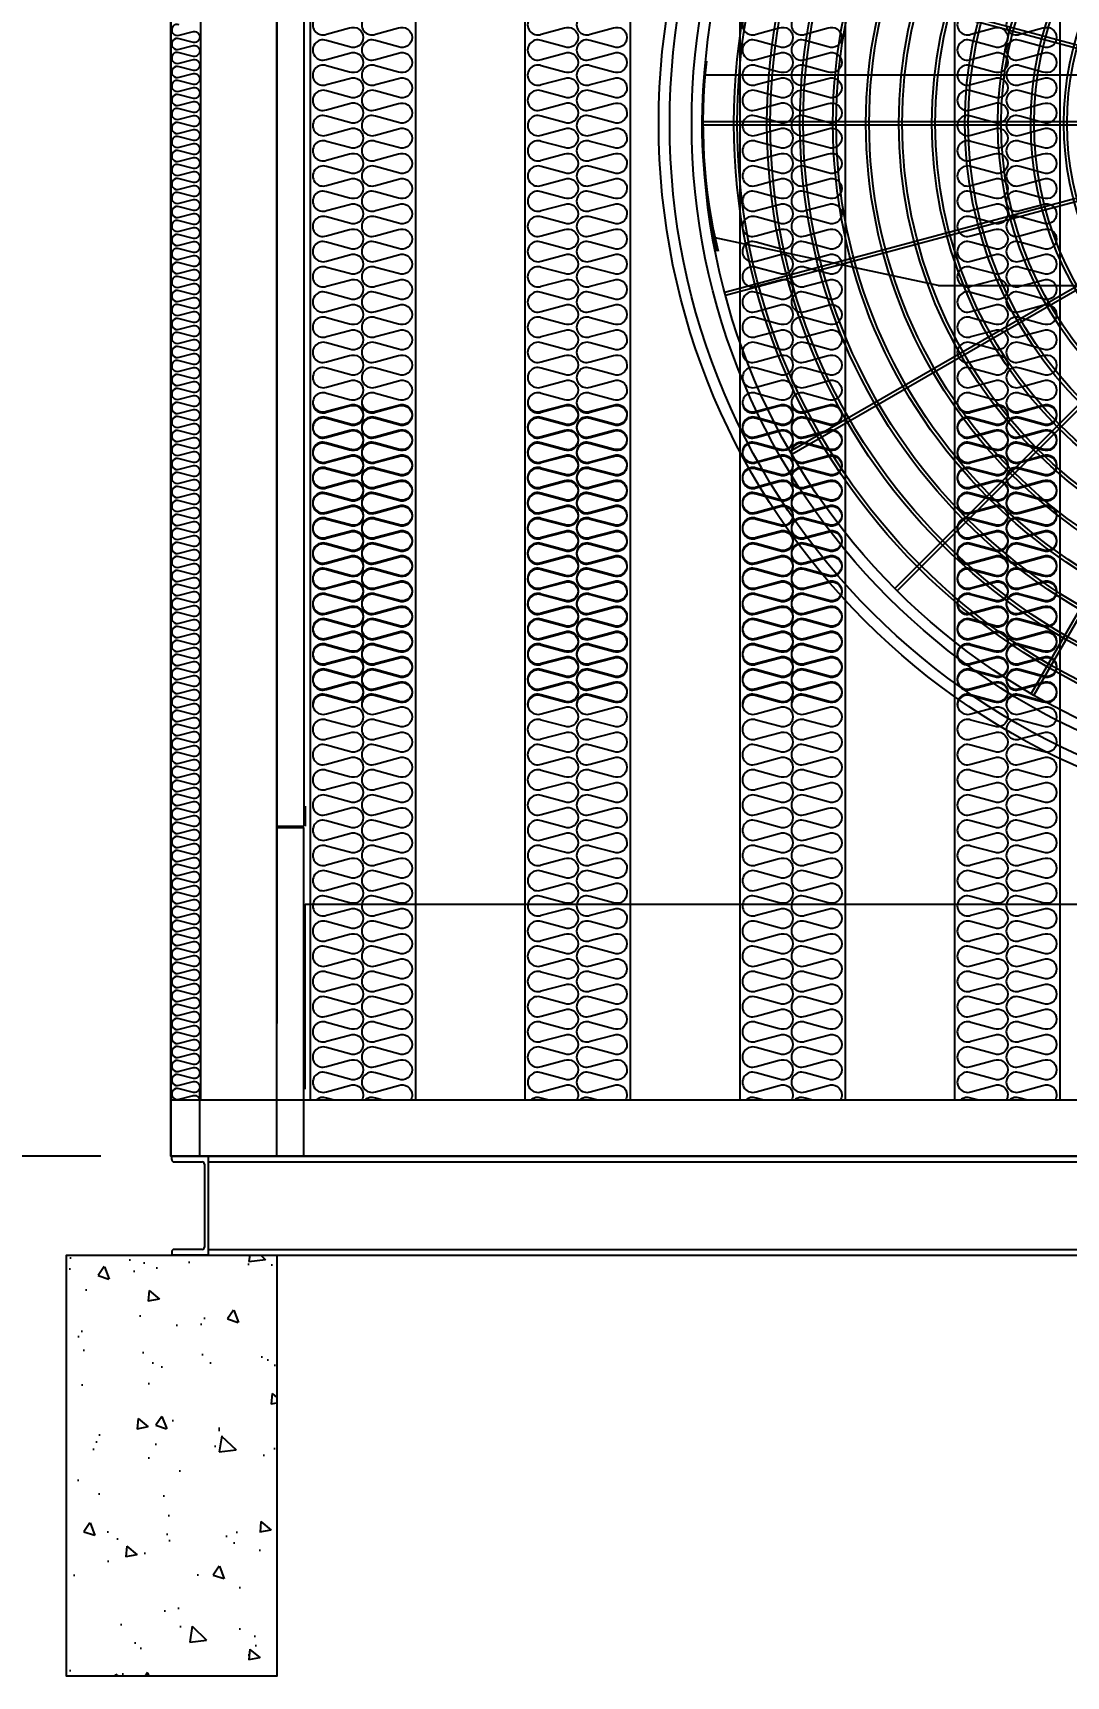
# Model space of a CAD drawing. Header units: millimetres. Extents: x 2458 to 31865, y 2044 to 22839.
# Drawn here: x 5645 to 7116, y 8037 to 10378 of the extents above; entities that cross this region are included whole.
import ezdxf

# ---------------------------------------------------------------- set-up
doc = ezdxf.new("R2010")
doc.units = ezdxf.units.MM
doc.linetypes.add('HIDDEN', pattern=[0.375, 0.25, -0.125])
for name, color, linetype in [('LINE', 7, 'Continuous'), ('SMS', 220, 'Continuous'), ('냉각탑', 4, 'Continuous'), ('냉각탑_dim', 1, 'Continuous'), ('냉각탑_찬넬방진', 1, 'Continuous')]:
    doc.layers.add(name, color=color, linetype=linetype)
doc.styles.add('HY울릉도L', font='')
doc.styles.get('HY울릉도L').set_extended_font_data('HY울릉도L')
doc.dimstyles.new('성지DIM', dxfattribs={"dimtxt": 3.5, "dimasz": 3, "dimexe": 1, "dimexo": 2.5, "dimgap": 2, "dimtad": 1, "dimdec": 0, "dimzin": 3, "dimdsep": 46, "dimtxsty": 'HY울릉도L', "dimblk": 'ARCHTICK', "dimcen": -2, "dimclrd": 256, "dimclre": 256, "dimclrt": 7, "dimadec": 0, "dimazin": 0, "dimtfac": 1, "dimtdec": 0, "dimtofl": 0, "dimtmove": 0, "dimatfit": 3, "dimfxl": 1, "dimtolj": 1, "dimtzin": 0, "dimlwe": -1, "dimarcsym": 0})

# ---------------------------------------------------------------- blocks, each defined once
blk = doc.blocks.new('_ArchTick')
at = {"color": 0, "linetype": 'ByBlock', "const_width": 0.15}
blk.add_lwpolyline([(-0.5, -0.5), (0.5, 0.5)], dxfattribs=at)
blk = doc.blocks.new('*D405')
at = {"layer": 'Defpoints', "color": 0, "transparency": 16777216}
for p in [(5184.2, 11977.3), (5841.3, 11977.3), (5841.3, 8777.3)]:
    blk.add_point(p, dxfattribs=at)
at = {"layer": '냉각탑_dim', "transparency": 16777216}
for p, q in [((5741.3, 11977.3), (5144.2, 11977.3)), ((5741.3, 8777.3), (5144.2, 8777.3))]:
    blk.add_line(p, q, dxfattribs=at)
at = {"layer": '냉각탑_dim', "lineweight": -2, "transparency": 16777216}
blk.add_line((5184.2, 8777.3), (5184.2, 11977.3), dxfattribs=at)
at = {"layer": '냉각탑_dim', "lineweight": -2, "transparency": 16777216, "xscale": 120, "yscale": 120, "zscale": 120}
for p, rotation in [((5184.2, 11977.3), 90), ((5184.2, 8777.3), 270)]:
    blk.add_blockref('_ArchTick', p, dxfattribs=dict(at, rotation=rotation))
at = {"layer": '냉각탑_dim', "color": 7, "transparency": 16777216, "insert": (5034.2, 10377.3), "char_height": 140, "attachment_point": 5, "rotation": 90, "style": 'HY울릉도L'}
blk.add_mtext('\\A1;3200', dxfattribs=at)
blk = doc.blocks.new('A$C1FB73ED1')
for p, q in [((1277, 1342.9), (1277, 2480)), ((1283, 1342.9), (1283, 2480)), ((1260.8, 1340), (966.5, 2438.3)), ((1266.6, 1341.6), (972.3, 2439.9)), ((1293.4, 1341.6), (1587.7, 2439.9)), ((1299.2, 1340), (1593.5, 2438.3)), ((1245.9, 1333), (677.4, 2317.7)), ((1251.1, 1336), (682.6, 2320.7)), ((1308.9, 1336), (1877.4, 2320.7)), ((1314.1, 1333), (1882.6, 2317.7)), ((1233.4, 1322.4), (429.4, 2126.4)), ((1237.6, 1326.6), (433.6, 2130.6)), ((1322.4, 1326.6), (2126.4, 2130.6)), ((1326.6, 1322.4), (2130.6, 2126.4)), ((1224, 1308.9), (239.3, 1877.4)), ((1227, 1314.1), (242.3, 1882.6)), ((1333, 1314.1), (2317.7, 1882.6)), ((1336, 1308.9), (2320.7, 1877.4)), ((1218.4, 1293.4), (120.1, 1587.7)), ((1220, 1299.2), (121.7, 1593.5)), ((1340, 1299.2), (2438.3, 1593.5)), ((1341.6, 1293.4), (2439.9, 1587.7)), ((1217.1, 1283), (80, 1283)), ((1217.1, 1277), (80, 1277)), ((1218.4, 1266.6), (120.1, 972.3)), ((1220, 1260.8), (121.7, 966.5)), ((1340, 1260.8), (2438.3, 966.5)), ((1341.6, 1266.6), (2439.9, 972.3)), ((1342.9, 1283), (2480, 1283)), ((1342.9, 1277), (2480, 1277)), ((1224, 1251.1), (239.3, 682.6)), ((1227, 1245.9), (242.3, 677.4)), ((1233.4, 1237.6), (429.4, 433.6)), ((1237.6, 1233.4), (433.6, 429.4)), ((1245.9, 1227), (677.4, 242.3)), ((1314.1, 1227), (1882.6, 242.3)), ((1322.4, 1233.4), (2126.4, 429.4)), ((1326.6, 1237.6), (2130.6, 433.6)), ((1333, 1245.9), (2317.7, 677.4)), ((1336, 1251.1), (2320.7, 682.6)), ((1251.1, 1224), (682.6, 239.3)), ((1260.8, 1220), (966.5, 121.7)), ((1266.6, 1218.4), (972.3, 120.1)), ((1277, 1217.1), (1277, 80)), ((1283, 1217.1), (1283, 80)), ((1293.4, 1218.4), (1587.7, 120.1)), ((1299.2, 1220), (1593.5, 121.7)), ((1308.9, 1224), (1877.4, 239.3))]:
    blk.add_line(p, q)
for radius in [1280, 1260, 1220, 1200]:
    blk.add_circle((1280, 1280), radius)
at = {"ltscale": 5}
for radius in [1143, 1137, 1083, 1077, 1023, 1017, 963, 957, 903, 897, 843, 837, 783, 777, 723, 717, 663, 657, 603, 597, 543, 537, 483, 477, 423, 417, 363, 357, 303, 297, 243, 237, 183, 177, 123, 117, 63, 57, 40, 21]:
    blk.add_circle((1280, 1280), radius, dxfattribs=at)
at = {"color": 7}
blk.add_circle((1280, 1280), 273.5, dxfattribs=at)
at = {"layer": 'LINE', "color": 7}
for p, q in [((985.2, 2053.4), (1071.5, 2459.4)), ((1368.2, 2477.5), (1368.2, 1567)), ((985.2, 2053.4), (985.2, 1550)), ((1130.8, 1567), (1369.4, 1567)), ((1130.8, 1567), (1369.4, 1567)), ((1130.8, 1567), (1130.8, 1549)), ((1130.8, 1567), (1130.8, 1549)), ((1369.4, 1567), (1369.4, 1549)), ((1369.4, 1567), (1369.4, 1549)), ((2111.5, 1574.8), (1550, 1574.8)), ((1550, 1429.2), (1550, 1574.8)), ((1550, 1429.2), (1550, 1574.8)), ((2111.5, 1574.8), (2457.5, 1488.5)), ((1130.8, 1550), (985.2, 1550)), ((1130.8, 1550), (985.2, 1550)), ((1130.8, 1549), (1230.5, 1549)), ((1130.8, 1549), (1230.5, 1549)), ((1329.5, 1549), (1369.4, 1549)), ((1329.5, 1549), (1369.4, 1549)), ((1549, 1429.2), (1549, 1329.5)), ((1549, 1429.2), (1549, 1329.5)), ((1567, 1429.2), (1549, 1429.2)), ((1567, 1429.2), (1549, 1429.2)), ((1567, 1429.2), (1567, 1190.6)), ((1567, 1429.2), (1567, 1190.6)), ((84.4, 1368.2), (993, 1368.2)), ((84.4, 1368.2), (993, 1368.2)), ((993, 1130.8), (993, 1369.4)), ((993, 1130.8), (993, 1369.4)), ((993, 1369.4), (1011, 1369.4)), ((993, 1369.4), (1011, 1369.4)), ((993, 1130.8), (993, 1369.4)), ((993, 1130.8), (993, 1369.4)), ((993, 1369.4), (1011, 1369.4)), ((993, 1369.4), (1011, 1369.4)), ((1011, 1329.5), (1011, 1369.4)), ((1011, 1329.5), (1011, 1369.4)), ((1011, 1329.5), (1011, 1369.4)), ((1011, 1329.5), (1011, 1369.4)), ((1011, 1130.8), (1011, 1230.5)), ((1011, 1130.8), (1011, 1230.5)), ((1011, 1130.8), (1011, 1230.5)), ((1011, 1130.8), (1011, 1230.5)), ((1549, 1230.5), (1549, 1190.6)), ((1549, 1230.5), (1549, 1190.6)), ((1567, 1190.6), (1549, 1190.6)), ((1567, 1190.6), (1549, 1190.6)), ((2475.6, 1191.8), (1567, 1191.8)), ((993, 1130.8), (1011, 1130.8)), ((993, 1130.8), (1011, 1130.8)), ((993, 1130.8), (1011, 1130.8)), ((993, 1130.8), (1011, 1130.8)), ((1010, 1130.8), (1010, 985.2)), ((1010, 1130.8), (1010, 985.2)), ((1010, 1130.8), (1010, 985.2)), ((1010, 1130.8), (1010, 985.2)), ((508.5, 985.2), (102.5, 1071.5)), ((1230.5, 1011), (1190.6, 1011)), ((1190.6, 993), (1190.6, 1011)), ((1230.5, 1011), (1190.6, 1011)), ((1190.6, 993), (1190.6, 1011)), ((1429.2, 993), (1190.6, 993)), ((1429.2, 993), (1190.6, 993)), ((1191.8, 82.5), (1191.8, 993)), ((1429.2, 1011), (1329.5, 1011)), ((1429.2, 1011), (1329.5, 1011)), ((1429.2, 993), (1429.2, 1011)), ((1429.2, 993), (1429.2, 1011)), ((1429.2, 1010), (1574.8, 1010)), ((1429.2, 1010), (1574.8, 1010)), ((1574.8, 506.6), (1574.8, 1010)), ((508.5, 985.2), (1010, 985.2)), ((508.5, 985.2), (1010, 985.2)), ((1574.8, 506.6), (1488.5, 100.6)), ((1512.8, 104.1), (1512.8, 106.1)), ((1166.8, 83), (1166.8, 85)), ((1393.2, 83), (1393.2, 85))]:
    blk.add_line(p, q, dxfattribs=at)
for points in [[(1272.3, 1594.4), (1268.5, 1587.9), (1272.3, 1581.4), (1279.8, 1581.4), (1283.5, 1587.9), (1279.8, 1594.4)], [(1272.3, 1594.4), (1268.5, 1587.9), (1272.3, 1581.4), (1279.8, 1581.4), (1283.5, 1587.9), (1279.8, 1594.4)], [(1594.4, 1287.7), (1587.9, 1291.5), (1581.4, 1287.7), (1581.4, 1280.2), (1587.9, 1276.5), (1594.4, 1280.2)], [(1594.4, 1287.7), (1587.9, 1291.5), (1581.4, 1287.7), (1581.4, 1280.2), (1587.9, 1276.5), (1594.4, 1280.2)], [(965.6, 1272.3), (972.1, 1268.5), (978.6, 1272.3), (978.6, 1279.8), (972.1, 1283.5), (965.6, 1279.8)], [(965.6, 1272.3), (972.1, 1268.5), (978.6, 1272.3), (978.6, 1279.8), (972.1, 1283.5), (965.6, 1279.8)], [(965.6, 1272.3), (972.1, 1268.5), (978.6, 1272.3), (978.6, 1279.8), (972.1, 1283.5), (965.6, 1279.8)], [(965.6, 1272.3), (972.1, 1268.5), (978.6, 1272.3), (978.6, 1279.8), (972.1, 1283.5), (965.6, 1279.8)], [(1287.7, 965.6), (1291.5, 972.1), (1287.7, 978.6), (1280.2, 978.6), (1276.5, 972.1), (1280.2, 965.6)], [(1287.7, 965.6), (1291.5, 972.1), (1287.7, 978.6), (1280.2, 978.6), (1276.5, 972.1), (1280.2, 965.6)]]:
    blk.add_lwpolyline(points, close=True, dxfattribs=at)
for centre, radius in [((1276, 1587.9), 8.5), ((1276, 1587.9), 8.5), ((1190.6, 1559), 2), ((1190.6, 1559), 2), ((1230.6, 1559), 2), ((1230.6, 1559), 2), ((1349.6, 1559), 2), ((1349.6, 1559), 2), ((1001, 1349.6), 2), ((1001, 1349.6), 2), ((1001, 1349.6), 2), ((1001, 1349.6), 2), ((1559, 1369.4), 2), ((1559, 1369.4), 2), ((1559, 1329.4), 2), ((1559, 1329.4), 2), ((1587.9, 1284), 8.5), ((1587.9, 1284), 8.5), ((972.1, 1276), 8.5), ((972.1, 1276), 8.5), ((972.1, 1276), 8.5), ((972.1, 1276), 8.5), ((1001, 1230.6), 2), ((1001, 1230.6), 2), ((1001, 1230.6), 2), ((1001, 1230.6), 2), ((1559, 1210.4), 2), ((1559, 1210.4), 2), ((1001, 1190.6), 2), ((1001, 1190.6), 2), ((1001, 1190.6), 2), ((1001, 1190.6), 2), ((1210.4, 1001), 2), ((1210.4, 1001), 2), ((1329.4, 1001), 2), ((1329.4, 1001), 2), ((1369.4, 1001), 2), ((1369.4, 1001), 2), ((1284, 972.1), 8.5), ((1284, 972.1), 8.5)]:
    blk.add_circle(centre, radius, dxfattribs=at)
for centre, radius, start, end in [((1280, 1483.4), 1000, 83.5007, 103.4595), ((1280, 1483.4), 998, 83.4876, 103.487), ((1481.5, 1280), 998, 353.4876, 13.487), ((1481.5, 1280), 1000, 353.5007, 13.4595), ((1078.5, 1280), 1000, 173.5007, 193.4595), ((1078.5, 1280), 998, 173.4876, 193.487), ((1280, 1076.6), 998, 263.4876, 283.487), ((1280, 1076.6), 1000, 263.5007, 283.4595)]:
    blk.add_arc(centre, radius, start, end, dxfattribs=at)
blk = doc.blocks.new('sp 300rt')
at = {"color": 7}
for p, q in [((-53856.4, -79719.9), (-53856.4, -82797.9)), ((-53706.4, -79719.9), (-53706.4, -82797.9))]:
    blk.add_line(p, q, dxfattribs=at)
blk.add_line((-53706.4, -82797.9), (-53856.4, -82797.9))
at = {"layer": 'SMS', "color": 5}
for points in [[(-53833, -81252.1, 1.449198), (-53833, -81279), (-53800.1, -81270.1, -0.524856), (-53780.6, -81283.5, -0.524856), (-53800.1, -81296.9), (-53833, -81288, 1.449198), (-53833, -81314.9), (-53800.1, -81306, -0.524856), (-53780.6, -81319.4, -0.524856), (-53800.1, -81332.8), (-53833, -81323.9, 1.449198), (-53833, -81350.8), (-53800.1, -81341.9, -0.524856), (-53780.6, -81355.3, -0.524856), (-53800.1, -81368.8), (-53833, -81359.8, 1.449198), (-53833, -81386.7), (-53800.1, -81377.8, -0.524856), (-53780.6, -81391.2, -0.524856), (-53800.1, -81404.7), (-53833, -81395.8, 1.449198), (-53833, -81422.6), (-53800.1, -81413.7, -0.524856), (-53780.6, -81427.1, -0.524856), (-53800.1, -81440.6), (-53833, -81431.7, 1.449198), (-53833, -81458.5), (-53800.1, -81449.6, -0.524856), (-53780.6, -81463.1, -0.524856), (-53800.1, -81476.5), (-53833, -81467.6, 1.449198), (-53833, -81494.4), (-53800.1, -81485.5, -0.524856), (-53780.6, -81499, -0.524856), (-53800.1, -81512.4), (-53833, -81503.5, 1.449198), (-53833, -81530.3), (-53800.1, -81521.4, -0.524856), (-53780.6, -81534.9, -0.524856), (-53800.1, -81548.3), (-53833, -81539.4, 1.449198), (-53833, -81566.3), (-53800.1, -81557.4, -0.524856), (-53780.6, -81570.8, -0.524856), (-53800.1, -81584.2), (-53833, -81575.3, 1.449198), (-53833, -81602.2), (-53800.1, -81593.3, -0.524856), (-53780.6, -81606.7, -0.524856), (-53800.1, -81620.1), (-53833, -81611.2, 1.449198), (-53833, -81638.1), (-53800.1, -81629.2, -0.524856), (-53780.6, -81642.6, -0.524856), (-53800.1, -81656), (-53833, -81647.1, 1.449198), (-53833, -81674), (-53800.1, -81665.1, -0.524856), (-53780.6, -81678.5, -0.524856), (-53800.1, -81691.9), (-53833, -81683, 1.449198), (-53833, -81709.9), (-53800.1, -81701, -0.524856), (-53780.6, -81714.4, -0.524856), (-53800.1, -81727.9), (-53833, -81718.9, 1.449198), (-53833, -81745.8), (-53800.1, -81736.9, -0.524856), (-53780.6, -81750.3, -0.524856), (-53800.1, -81763.8), (-53833, -81754.9, 1.449198), (-53833, -81781.7), (-53800.1, -81772.8, -0.524856), (-53780.6, -81786.2, -0.524856), (-53800.1, -81799.7), (-53833, -81790.8, 1.449198), (-53833, -81817.6), (-53800.1, -81808.7, -0.524856), (-53780.6, -81822.2, -0.524856), (-53800.1, -81835.6), (-53833, -81826.7, 1.449198), (-53833, -81853.5), (-53800.1, -81844.6, -0.524856), (-53780.6, -81858.1, -0.524856), (-53800.1, -81871.5), (-53833, -81862.6, 1.449198), (-53833, -81889.4), (-53800.1, -81880.5, -0.524856), (-53780.6, -81894, -0.524856), (-53800.1, -81907.4), (-53833, -81898.5, 1.449198), (-53833, -81925.4), (-53800.1, -81916.5, -0.524856), (-53780.6, -81929.9, -0.524856), (-53800.1, -81943.3), (-53833, -81934.4, 1.449198), (-53833, -81961.3), (-53800.1, -81952.4, -0.524856), (-53780.6, -81965.8, -0.524856), (-53800.1, -81979.2), (-53833, -81970.3, 1.449198), (-53833, -81997.2), (-53800.1, -81988.3, -0.524856), (-53780.6, -82001.7, -0.524856), (-53800.1, -82015.1), (-53833, -82006.2, 1.449198), (-53833, -82033.1), (-53800.1, -82024.2, -0.524856), (-53780.6, -82037.6, -0.524856), (-53800.1, -82051), (-53833, -82042.1, 1.449198), (-53833, -82069), (-53800.1, -82060.1, -0.524856), (-53780.6, -82073.5, -0.524856), (-53800.1, -82087), (-53833, -82078, 1.449198), (-53833, -82104.9), (-53800.1, -82096, -0.524856), (-53780.6, -82109.4, -0.524856), (-53800.1, -82122.9), (-53833, -82114, 1.449198), (-53833, -82140.8), (-53800.1, -82131.9, -0.524856), (-53780.6, -82145.3, -0.524856), (-53800.1, -82158.8), (-53833, -82149.9, 1.449198), (-53833, -82176.7), (-53800.1, -82167.8, -0.524856), (-53780.6, -82181.3, -0.524856), (-53800.1, -82194.7), (-53833, -82185.8, 0.440524), (-53851.9, -82195.3, 0.440524)], [(-53763.3, -81252.1, 1.449198), (-53763.3, -81279), (-53730.4, -81270.1, -0.524856), (-53711, -81283.5, -0.524856), (-53730.4, -81296.9), (-53763.3, -81288, 1.449198), (-53763.3, -81314.9), (-53730.4, -81306, -0.524856), (-53711, -81319.4, -0.524856), (-53730.4, -81332.8), (-53763.3, -81323.9, 1.449198), (-53763.3, -81350.8), (-53730.4, -81341.9, -0.524856), (-53711, -81355.3, -0.524856), (-53730.4, -81368.8), (-53763.3, -81359.8, 1.449198), (-53763.3, -81386.7), (-53730.4, -81377.8, -0.524856), (-53711, -81391.2, -0.524856), (-53730.4, -81404.7), (-53763.3, -81395.8, 1.449198), (-53763.3, -81422.6), (-53730.4, -81413.7, -0.524856), (-53711, -81427.1, -0.524856), (-53730.4, -81440.6), (-53763.3, -81431.7, 1.449198), (-53763.3, -81458.5), (-53730.4, -81449.6, -0.524856), (-53711, -81463.1, -0.524856), (-53730.4, -81476.5), (-53763.3, -81467.6, 1.449198), (-53763.3, -81494.4), (-53730.4, -81485.5, -0.524856), (-53711, -81499, -0.524856), (-53730.4, -81512.4), (-53763.3, -81503.5, 1.449198), (-53763.3, -81530.3), (-53730.4, -81521.4, -0.524856), (-53711, -81534.9, -0.524856), (-53730.4, -81548.3), (-53763.3, -81539.4, 1.449198), (-53763.3, -81566.3), (-53730.4, -81557.4, -0.524856), (-53711, -81570.8, -0.524856), (-53730.4, -81584.2), (-53763.3, -81575.3, 1.449198), (-53763.3, -81602.2), (-53730.4, -81593.3, -0.524856), (-53711, -81606.7, -0.524856), (-53730.4, -81620.1), (-53763.3, -81611.2, 1.449198), (-53763.3, -81638.1), (-53730.4, -81629.2, -0.524856), (-53711, -81642.6, -0.524856), (-53730.4, -81656), (-53763.3, -81647.1, 1.449198), (-53763.3, -81674), (-53730.4, -81665.1, -0.524856), (-53711, -81678.5, -0.524856), (-53730.4, -81691.9), (-53763.3, -81683, 1.449198), (-53763.3, -81709.9), (-53730.4, -81701, -0.524856), (-53711, -81714.4, -0.524856), (-53730.4, -81727.9), (-53763.3, -81718.9, 1.449198), (-53763.3, -81745.8), (-53730.4, -81736.9, -0.524856), (-53711, -81750.3, -0.524856), (-53730.4, -81763.8), (-53763.3, -81754.9, 1.449198), (-53763.3, -81781.7), (-53730.4, -81772.8, -0.524856), (-53711, -81786.2, -0.524856), (-53730.4, -81799.7), (-53763.3, -81790.8, 1.449198), (-53763.3, -81817.6), (-53730.4, -81808.7, -0.524856), (-53711, -81822.2, -0.524856), (-53730.4, -81835.6), (-53763.3, -81826.7, 1.449198), (-53763.3, -81853.5), (-53730.4, -81844.6, -0.524856), (-53711, -81858.1, -0.524856), (-53730.4, -81871.5), (-53763.3, -81862.6, 1.449198), (-53763.3, -81889.4), (-53730.4, -81880.5, -0.524856), (-53711, -81894, -0.524856), (-53730.4, -81907.4), (-53763.3, -81898.5, 1.449198), (-53763.3, -81925.4), (-53730.4, -81916.5, -0.524856), (-53711, -81929.9, -0.524856), (-53730.4, -81943.3), (-53763.3, -81934.4, 1.449198), (-53763.3, -81961.3), (-53730.4, -81952.4, -0.524856), (-53711, -81965.8, -0.524856), (-53730.4, -81979.2), (-53763.3, -81970.3, 1.449198), (-53763.3, -81997.2), (-53730.4, -81988.3, -0.524856), (-53711, -82001.7, -0.524856), (-53730.4, -82015.1), (-53763.3, -82006.2, 1.449198), (-53763.3, -82033.1), (-53730.4, -82024.2, -0.524856), (-53711, -82037.6, -0.524856), (-53730.4, -82051), (-53763.3, -82042.1, 1.449198), (-53763.3, -82069), (-53730.4, -82060.1, -0.524856), (-53711, -82073.5, -0.524856), (-53730.4, -82087), (-53763.3, -82078, 1.449198), (-53763.3, -82104.9), (-53730.4, -82096, -0.524856), (-53711, -82109.4, -0.524856), (-53730.4, -82122.9), (-53763.3, -82114, 1.449198), (-53763.3, -82140.8), (-53730.4, -82131.9, -0.524856), (-53711, -82145.3, -0.524856), (-53730.4, -82158.8), (-53763.3, -82149.9, 1.449198), (-53763.3, -82176.7), (-53730.4, -82167.8, -0.524856), (-53711, -82181.3, -0.524856), (-53730.4, -82194.7), (-53763.3, -82185.8, 0.440524), (-53782.3, -82195.3, 0.440524)], [(-53852, -81806.4, 0.446849), (-53833, -81816.2), (-53800.1, -81807.3, -0.524856), (-53780.6, -81820.8, -0.524856), (-53800.1, -81834.2), (-53833, -81825.3, 1.449198), (-53833, -81852.2), (-53800.1, -81843.3, -0.524856), (-53780.6, -81856.7, -0.524856), (-53800.1, -81870.1), (-53833, -81861.2, 1.449198), (-53833, -81888.1), (-53800.1, -81879.2, -0.524856), (-53780.6, -81892.6, -0.524856), (-53800.1, -81906), (-53833, -81897.1, 1.449198), (-53833, -81924), (-53800.1, -81915.1, -0.524856), (-53780.6, -81928.5, -0.524856), (-53800.1, -81941.9), (-53833, -81933, 1.449198), (-53833, -81959.9), (-53800.1, -81951, -0.524856), (-53780.6, -81964.4, -0.524856), (-53800.1, -81977.8), (-53833, -81968.9, 1.449198), (-53833, -81995.8), (-53800.1, -81986.9, -0.524856), (-53780.6, -82000.3, -0.524856), (-53800.1, -82013.8), (-53833, -82004.8, 1.449198), (-53833, -82031.7), (-53800.1, -82022.8, -0.524856), (-53780.6, -82036.2, -0.524856), (-53800.1, -82049.7), (-53833, -82040.8, 1.449198), (-53833, -82067.6), (-53800.1, -82058.7, -0.524856), (-53780.6, -82072.1, -0.524856), (-53800.1, -82085.6), (-53833, -82076.7, 1.449198), (-53833, -82103.5), (-53800.1, -82094.6, -0.524856), (-53780.6, -82108.1, -0.524856), (-53800.1, -82121.5), (-53833, -82112.6, 1.449198), (-53833, -82139.4), (-53800.1, -82130.5, -0.524856), (-53780.6, -82144, -0.524856), (-53800.1, -82157.4), (-53833, -82148.5, 1.449198), (-53833, -82175.3), (-53800.1, -82166.4, -0.524856), (-53780.6, -82179.9, -0.524856), (-53800.1, -82193.3), (-53833, -82184.4, 1.449198), (-53833, -82211.3), (-53800.1, -82202.4, -0.524856), (-53780.6, -82215.8, -0.524856), (-53800.1, -82229.2), (-53833, -82220.3, 1.449198), (-53833, -82247.2), (-53800.1, -82238.3, -0.524856), (-53780.6, -82251.7, -0.524856), (-53800.1, -82265.1), (-53833, -82256.2, 1.449198), (-53833, -82283.1), (-53800.1, -82274.2, -0.524856), (-53780.6, -82287.6, -0.524856), (-53800.1, -82301), (-53833, -82292.1, 1.449198), (-53833, -82319), (-53800.1, -82310.1, -0.524856), (-53780.6, -82323.5, -0.524856), (-53800.1, -82336.9), (-53833, -82328, 1.449198), (-53833, -82354.9), (-53800.1, -82346, -0.524856), (-53780.6, -82359.4, -0.524856), (-53800.1, -82372.9), (-53833, -82363.9, 1.449198), (-53833, -82390.8), (-53800.1, -82381.9, -0.524856), (-53780.6, -82395.3, -0.524856), (-53800.1, -82408.8), (-53833, -82399.9, 1.449198), (-53833, -82426.7), (-53800.1, -82417.8, -0.524856), (-53780.6, -82431.2, -0.524856), (-53800.1, -82444.7), (-53833, -82435.8, 1.449198), (-53833, -82462.6), (-53800.1, -82453.7, -0.524856), (-53780.6, -82467.2, -0.524856), (-53800.1, -82480.6), (-53833, -82471.7, 1.449198), (-53833, -82498.5), (-53800.1, -82489.6, -0.524856), (-53780.6, -82503.1, -0.524856), (-53800.1, -82516.5), (-53833, -82507.6, 1.449198), (-53833, -82534.4), (-53800.1, -82525.5, -0.524856), (-53780.6, -82539, -0.524856), (-53800.1, -82552.4), (-53833, -82543.5, 1.449198), (-53833, -82570.4), (-53800.1, -82561.5, -0.524856), (-53780.6, -82574.9, -0.524856), (-53800.1, -82588.3), (-53833, -82579.4, 1.449198), (-53833, -82606.3), (-53800.1, -82597.4, -0.524856), (-53780.6, -82610.8, -0.524856), (-53800.1, -82624.2), (-53833, -82615.3, 1.449198), (-53833, -82642.2), (-53800.1, -82633.3, -0.524856), (-53780.6, -82646.7, -0.524856), (-53800.1, -82660.1), (-53833, -82651.2, 1.449198), (-53833, -82678.1), (-53800.1, -82669.2, -0.524856), (-53780.6, -82682.6, -0.524856), (-53800.1, -82696), (-53833, -82687.1, 1.449198), (-53833, -82714), (-53800.1, -82705.1, -0.524856), (-53780.6, -82718.5, -0.524856), (-53800.1, -82732), (-53833, -82723, 1.449198), (-53833, -82749.9), (-53800.1, -82741, -0.524856), (-53780.6, -82754.4, -0.524856), (-53800.1, -82767.9), (-53833, -82759, 1.449198), (-53833, -82785.8), (-53800.1, -82776.9, -0.524856), (-53780.6, -82790.3, -0.1385), (-53782.7, -82797.9, -0.1385)], [(-53782.3, -81806.4, 0.446849), (-53763.3, -81816.2), (-53730.4, -81807.3, -0.524856), (-53711, -81820.8, -0.524856), (-53730.4, -81834.2), (-53763.3, -81825.3, 1.449198), (-53763.3, -81852.2), (-53730.4, -81843.3, -0.524856), (-53711, -81856.7, -0.524856), (-53730.4, -81870.1), (-53763.3, -81861.2, 1.449198), (-53763.3, -81888.1), (-53730.4, -81879.2, -0.524856), (-53711, -81892.6, -0.524856), (-53730.4, -81906), (-53763.3, -81897.1, 1.449198), (-53763.3, -81924), (-53730.4, -81915.1, -0.524856), (-53711, -81928.5, -0.524856), (-53730.4, -81941.9), (-53763.3, -81933, 1.449198), (-53763.3, -81959.9), (-53730.4, -81951, -0.524856), (-53711, -81964.4, -0.524856), (-53730.4, -81977.8), (-53763.3, -81968.9, 1.449198), (-53763.3, -81995.8), (-53730.4, -81986.9, -0.524856), (-53711, -82000.3, -0.524856), (-53730.4, -82013.8), (-53763.3, -82004.8, 1.449198), (-53763.3, -82031.7), (-53730.4, -82022.8, -0.524856), (-53711, -82036.2, -0.524856), (-53730.4, -82049.7), (-53763.3, -82040.8, 1.449198), (-53763.3, -82067.6), (-53730.4, -82058.7, -0.524856), (-53711, -82072.1, -0.524856), (-53730.4, -82085.6), (-53763.3, -82076.7, 1.449198), (-53763.3, -82103.5), (-53730.4, -82094.6, -0.524856), (-53711, -82108.1, -0.524856), (-53730.4, -82121.5), (-53763.3, -82112.6, 1.449198), (-53763.3, -82139.4), (-53730.4, -82130.5, -0.524856), (-53711, -82144, -0.524856), (-53730.4, -82157.4), (-53763.3, -82148.5, 1.449198), (-53763.3, -82175.3), (-53730.4, -82166.4, -0.524856), (-53711, -82179.9, -0.524856), (-53730.4, -82193.3), (-53763.3, -82184.4, 1.449198), (-53763.3, -82211.3), (-53730.4, -82202.4, -0.524856), (-53711, -82215.8, -0.524856), (-53730.4, -82229.2), (-53763.3, -82220.3, 1.449198), (-53763.3, -82247.2), (-53730.4, -82238.3, -0.524856), (-53711, -82251.7, -0.524856), (-53730.4, -82265.1), (-53763.3, -82256.2, 1.449198), (-53763.3, -82283.1), (-53730.4, -82274.2, -0.524856), (-53711, -82287.6, -0.524856), (-53730.4, -82301), (-53763.3, -82292.1, 1.449198), (-53763.3, -82319), (-53730.4, -82310.1, -0.524856), (-53711, -82323.5, -0.524856), (-53730.4, -82336.9), (-53763.3, -82328, 1.449198), (-53763.3, -82354.9), (-53730.4, -82346, -0.524856), (-53711, -82359.4, -0.524856), (-53730.4, -82372.9), (-53763.3, -82363.9, 1.449198), (-53763.3, -82390.8), (-53730.4, -82381.9, -0.524856), (-53711, -82395.3, -0.524856), (-53730.4, -82408.8), (-53763.3, -82399.9, 1.449198), (-53763.3, -82426.7), (-53730.4, -82417.8, -0.524856), (-53711, -82431.2, -0.524856), (-53730.4, -82444.7), (-53763.3, -82435.8, 1.449198), (-53763.3, -82462.6), (-53730.4, -82453.7, -0.524856), (-53711, -82467.2, -0.524856), (-53730.4, -82480.6), (-53763.3, -82471.7, 1.449198), (-53763.3, -82498.5), (-53730.4, -82489.6, -0.524856), (-53711, -82503.1, -0.524856), (-53730.4, -82516.5), (-53763.3, -82507.6, 1.449198), (-53763.3, -82534.4), (-53730.4, -82525.5, -0.524856), (-53711, -82539, -0.524856), (-53730.4, -82552.4), (-53763.3, -82543.5, 1.449198), (-53763.3, -82570.4), (-53730.4, -82561.5, -0.524856), (-53711, -82574.9, -0.524856), (-53730.4, -82588.3), (-53763.3, -82579.4, 1.449198), (-53763.3, -82606.3), (-53730.4, -82597.4, -0.524856), (-53711, -82610.8, -0.524856), (-53730.4, -82624.2), (-53763.3, -82615.3, 1.449198), (-53763.3, -82642.2), (-53730.4, -82633.3, -0.524856), (-53711, -82646.7, -0.524856), (-53730.4, -82660.1), (-53763.3, -82651.2, 1.449198), (-53763.3, -82678.1), (-53730.4, -82669.2, -0.524856), (-53711, -82682.6, -0.524856), (-53730.4, -82696), (-53763.3, -82687.1, 1.449198), (-53763.3, -82714), (-53730.4, -82705.1, -0.524856), (-53711, -82718.5, -0.524856), (-53730.4, -82732), (-53763.3, -82723, 1.449198), (-53763.3, -82749.9), (-53730.4, -82741, -0.524856), (-53711, -82754.4, -0.524856), (-53730.4, -82767.9), (-53763.3, -82759, 1.449198), (-53763.3, -82785.8), (-53730.4, -82776.9, -0.524856), (-53711, -82790.3, -0.1385), (-53713.1, -82797.9, -0.1385)], [(-53833, -82185.8, 1.449198), (-53833, -82212.6), (-53800.1, -82203.7, -0.524856), (-53780.6, -82217.2, -0.524856), (-53800.1, -82230.6), (-53833, -82221.7, 0.54148), (-53852.4, -82235.9, 0.54148)], [(-53763.3, -82185.8, 1.449198), (-53763.3, -82212.6), (-53730.4, -82203.7, -0.524856), (-53711, -82217.2, -0.524856), (-53730.4, -82230.6), (-53763.3, -82221.7, 0.54148), (-53782.8, -82235.9, 0.54148)], [(-53821.9, -82797.9), (-53833, -82794.9, 0.287554), (-53847.9, -82797.9)], [(-53752.3, -82797.9), (-53763.3, -82794.9, 0.287554), (-53778.3, -82797.9)]]:
    blk.add_lwpolyline(points, format="xyb", dxfattribs=at)
blk = doc.blocks.new('3')
for p, q in [((5841.3, 11977.3), (5841.3, 8777.3)), ((5992.3, 11409.8), (5992.3, 9247.9)), ((6030.7, 11409.8), (6030.7, 9247.9)), ((6032.6, 9276), (6032.6, 9247.9)), ((5992.3, 9247.9), (6030.7, 9247.9)), ((5992.3, 9246), (5992.3, 8966.7)), ((5992.3, 8777.3), (5992.3, 9246)), ((5992.3, 9246), (6030.7, 9246)), ((6030.7, 8777.3), (6030.7, 9246)), ((6032.6, 8872.9), (6032.6, 9136.3)), ((6032.6, 9136.3), (8991.1, 9136.3)), ((5882.6, 8777.3), (5882.6, 8871)), ((5841.3, 8777.3), (8296.3, 8777.3)), ((5880.7, 8777.3), (5842.3, 8777.3)), ((5880.7, 8777.3), (5842.3, 8777.3)), ((8991.1, 8777.3), (5992.3, 8777.3)), ((7115.4, 8777.3), (6032.6, 8777.3)), ((8991.1, 8777.3), (6032.6, 8777.3))]:
    blk.add_line(p, q)
at = {"color": 7}
for p, q in [((5841.3, 11977.3), (5841.3, 8777.3)), ((5883.3, 11977.3), (5883.3, 8857.3)), ((9141.3, 8857.3), (5841.3, 8857.3)), ((5841.3, 8777.3), (8296.3, 8777.3))]:
    blk.add_line(p, q, dxfattribs=at)
at = {"ltscale": 500, "elevation": 0}
blk.add_lwpolyline([(5841.3, 11977.3), (9141.1, 11977.3), (9141.1, 8777.3), (5841.3, 8777.3)], close=True, dxfattribs=at)
at = {"layer": 'SMS', "color": 5, "elevation": 0}
for points in [[(5853.1, 10389.7, 1.449198), (5853.1, 10374.8), (5871.4, 10379.7, -0.524856), (5882.2, 10372.2, -0.524856), (5871.4, 10364.8), (5853.1, 10369.7, 1.449198), (5853.1, 10354.8), (5871.4, 10359.8, -0.524856), (5882.2, 10352.3, -0.524856), (5871.4, 10344.8), (5853.1, 10349.8, 1.449198), (5853.1, 10334.9), (5871.4, 10339.8, -0.524856), (5882.2, 10332.3, -0.524856), (5871.4, 10324.9), (5853.1, 10329.8, 1.449198), (5853.1, 10314.9), (5871.4, 10319.9, -0.524856), (5882.2, 10312.4, -0.524856), (5871.4, 10304.9), (5853.1, 10309.9, 1.449198), (5853.1, 10295), (5871.4, 10299.9, -0.524856), (5882.2, 10292.4, -0.524856), (5871.4, 10285), (5853.1, 10289.9, 1.449198), (5853.1, 10275), (5871.4, 10280, -0.524856), (5882.2, 10272.5, -0.524856), (5871.4, 10265), (5853.1, 10270, 1.449198), (5853.1, 10255.1), (5871.4, 10260, -0.524856), (5882.2, 10252.5, -0.524856), (5871.4, 10245.1), (5853.1, 10250, 1.449198), (5853.1, 10235.1), (5871.4, 10240.1, -0.524856), (5882.2, 10232.6, -0.524856), (5871.4, 10225.1), (5853.1, 10230.1, 1.449198), (5853.1, 10215.2), (5871.4, 10220.1, -0.524856), (5882.2, 10212.6, -0.524856), (5871.4, 10205.2), (5853.1, 10210.1, 1.449198), (5853.1, 10195.2), (5871.4, 10200.2, -0.524856), (5882.2, 10192.7, -0.524856), (5871.4, 10185.2), (5853.1, 10190.2, 1.449198), (5853.1, 10175.3), (5871.4, 10180.2, -0.524856), (5882.2, 10172.7, -0.524856), (5871.4, 10165.3), (5853.1, 10170.2, 1.449198), (5853.1, 10155.3), (5871.4, 10160.3, -0.524856), (5882.2, 10152.8, -0.524856), (5871.4, 10145.3), (5853.1, 10150.3, 1.449198), (5853.1, 10135.4), (5871.4, 10140.3, -0.524856), (5882.2, 10132.8, -0.524856), (5871.4, 10125.4), (5853.1, 10130.3, 1.449198), (5853.1, 10115.4), (5871.4, 10120.4, -0.524856), (5882.2, 10112.9, -0.524856), (5871.4, 10105.4), (5853.1, 10110.4, 1.449198), (5853.1, 10095.5), (5871.4, 10100.4, -0.524856), (5882.2, 10092.9, -0.524856), (5871.4, 10085.5), (5853.1, 10090.4, 1.449198), (5853.1, 10075.5), (5871.4, 10080.5, -0.524856), (5882.2, 10073, -0.524856), (5871.4, 10065.5), (5853.1, 10070.5, 1.449198), (5853.1, 10055.6), (5871.4, 10060.5, -0.524856), (5882.2, 10053, -0.417249), (5874.1, 10045.1)], [(5842.6, 10061, 0.446849), (5853.1, 10055.6), (5871.4, 10060.5, -0.524856), (5882.2, 10053, -0.524856), (5871.4, 10045.6), (5853.1, 10050.5, 1.449198), (5853.1, 10035.6), (5871.4, 10040.6, -0.524856), (5882.2, 10033.1, -0.524856), (5871.4, 10025.6), (5853.1, 10030.6, 1.449198), (5853.1, 10015.7), (5871.4, 10020.6, -0.524856), (5882.2, 10013.1, -0.524856), (5871.4, 10005.7), (5853.1, 10010.6, 1.449198), (5853.1, 9995.7), (5871.4, 10000.7, -0.524856), (5882.2, 9993.2, -0.524856), (5871.4, 9985.7), (5853.1, 9990.7, 1.449198), (5853.1, 9975.8), (5871.4, 9980.7, -0.524856), (5882.2, 9973.2, -0.524856), (5871.4, 9965.8), (5853.1, 9970.7, 1.449198), (5853.1, 9955.8), (5871.4, 9960.8, -0.524856), (5882.2, 9953.3, -0.524856), (5871.4, 9945.8), (5853.1, 9950.8, 1.449198), (5853.1, 9935.9), (5871.4, 9940.8, -0.524856), (5882.2, 9933.3, -0.524856), (5871.4, 9925.9), (5853.1, 9930.8, 1.449198), (5853.1, 9915.9), (5871.4, 9920.9, -0.524856), (5882.2, 9913.4, -0.524856), (5871.4, 9905.9), (5853.1, 9910.9, 1.449198), (5853.1, 9896), (5871.4, 9900.9, -0.524856), (5882.2, 9893.4, -0.524856), (5871.4, 9886), (5853.1, 9890.9, 1.449198), (5853.1, 9876), (5871.4, 9881, -0.524856), (5882.2, 9873.5, -0.524856), (5871.4, 9866), (5853.1, 9871, 1.449198), (5853.1, 9856.1), (5871.4, 9861, -0.524856), (5882.2, 9853.5, -0.524856), (5871.4, 9846.1), (5853.1, 9851, 1.449198), (5853.1, 9836.1), (5871.4, 9841.1, -0.524856), (5882.2, 9833.6, -0.524856), (5871.4, 9826.1), (5853.1, 9831.1, 1.449198), (5853.1, 9816.2), (5871.4, 9821.1, -0.524856), (5882.2, 9813.6, -0.524856), (5871.4, 9806.2), (5853.1, 9811.1, 1.449198), (5853.1, 9796.2), (5871.4, 9801.2, -0.524856), (5882.2, 9793.7, -0.524856), (5871.4, 9786.2), (5853.1, 9791.2, 1.449198), (5853.1, 9776.3), (5871.4, 9781.2, -0.524856), (5882.2, 9773.7, -0.524856), (5871.4, 9766.3), (5853.1, 9771.2, 1.449198), (5853.1, 9756.3), (5871.4, 9761.3, -0.524856), (5882.2, 9753.8, -0.524856), (5871.4, 9746.3), (5853.1, 9751.3, 1.449198), (5853.1, 9736.4), (5871.4, 9741.3, -0.524856), (5882.2, 9733.8, -0.524856), (5871.4, 9726.4), (5853.1, 9731.3, 1.449198), (5853.1, 9716.4), (5871.4, 9721.4, -0.524856), (5882.2, 9713.9, -0.524856), (5871.4, 9706.4), (5853.1, 9711.4, 1.449198), (5853.1, 9696.5), (5871.4, 9701.4, -0.524856), (5882.2, 9693.9, -0.524856), (5871.4, 9686.5), (5853.1, 9691.4, 1.449198), (5853.1, 9676.5), (5871.4, 9681.5, -0.524856), (5882.2, 9674, -0.524856), (5871.4, 9666.5), (5853.1, 9671.5, 1.449198), (5853.1, 9656.6), (5871.4, 9661.5, -0.524856), (5882.2, 9654, -0.524856), (5871.4, 9646.6), (5853.1, 9651.5, 1.449198), (5853.1, 9636.6), (5871.4, 9641.6, -0.524856), (5882.2, 9634.1, -0.524856), (5871.4, 9626.6), (5853.1, 9631.6, 1.449198), (5853.1, 9616.7), (5871.4, 9621.6, -0.524856), (5882.2, 9614.1, -0.524856), (5871.4, 9606.7), (5853.1, 9611.6, 1.449198), (5853.1, 9596.7), (5871.4, 9601.7, -0.524856), (5882.2, 9594.2, -0.524856), (5871.4, 9586.7), (5853.1, 9591.7, 1.449198), (5853.1, 9576.8), (5871.4, 9581.7, -0.524856), (5882.2, 9574.2, -0.524856), (5871.4, 9566.8), (5853.1, 9571.7, 1.449198), (5853.1, 9556.8), (5871.4, 9561.8, -0.524856), (5882.2, 9554.3, -0.524856), (5871.4, 9546.8), (5853.1, 9551.8, 1.449198), (5853.1, 9536.9), (5871.4, 9541.8, -0.524856), (5882.2, 9534.3, -0.524856), (5871.4, 9526.9), (5853.1, 9531.8, 1.449198), (5853.1, 9516.9), (5871.4, 9521.9, -0.524856), (5882.2, 9514.4, -0.524856), (5871.4, 9506.9), (5853.1, 9511.9, 1.449198), (5853.1, 9497), (5871.4, 9501.9, -0.524856), (5882.2, 9494.4, -0.524856), (5871.4, 9487), (5853.1, 9491.9, 1.449198), (5853.1, 9477), (5871.4, 9482, -0.524856), (5882.2, 9474.5, -0.417249), (5874.1, 9466.5)], [(5842.6, 9482.5, 0.446849), (5853.1, 9477), (5871.4, 9482, -0.524856), (5882.2, 9474.5, -0.524856), (5871.4, 9467), (5853.1, 9472, 1.449198), (5853.1, 9457.1), (5871.4, 9462, -0.524856), (5882.2, 9454.5, -0.524856), (5871.4, 9447.1), (5853.1, 9452, 1.449198), (5853.1, 9437.1), (5871.4, 9442.1, -0.524856), (5882.2, 9434.6, -0.524856), (5871.4, 9427.1), (5853.1, 9432.1, 1.449198), (5853.1, 9417.2), (5871.4, 9422.1, -0.524856), (5882.2, 9414.6, -0.524856), (5871.4, 9407.2), (5853.1, 9412.1, 1.449198), (5853.1, 9397.2), (5871.4, 9402.2, -0.524856), (5882.2, 9394.7, -0.524856), (5871.4, 9387.2), (5853.1, 9392.2, 1.449198), (5853.1, 9377.3), (5871.4, 9382.2, -0.524856), (5882.2, 9374.7, -0.524856), (5871.4, 9367.3), (5853.1, 9372.2, 1.449198), (5853.1, 9357.3), (5871.4, 9362.3, -0.524856), (5882.2, 9354.8, -0.524856), (5871.4, 9347.3), (5853.1, 9352.3, 1.449198), (5853.1, 9337.4), (5871.4, 9342.3, -0.524856), (5882.2, 9334.8, -0.524856), (5871.4, 9327.4), (5853.1, 9332.3, 1.449198), (5853.1, 9317.4), (5871.4, 9322.4, -0.524856), (5882.2, 9314.9, -0.524856), (5871.4, 9307.4), (5853.1, 9312.4, 1.449198), (5853.1, 9297.5), (5871.4, 9302.4, -0.524856), (5882.2, 9294.9, -0.524856), (5871.4, 9287.5), (5853.1, 9292.4, 1.449198), (5853.1, 9277.5), (5871.4, 9282.5, -0.524856), (5882.2, 9275, -0.524856), (5871.4, 9267.5), (5853.1, 9272.5, 1.449198), (5853.1, 9257.6), (5871.4, 9262.5, -0.524856), (5882.2, 9255, -0.524856), (5871.4, 9247.6), (5853.1, 9252.5, 1.449198), (5853.1, 9237.6), (5871.4, 9242.6, -0.524856), (5882.2, 9235.1, -0.524856), (5871.4, 9227.6), (5853.1, 9232.6, 1.449198), (5853.1, 9217.7), (5871.4, 9222.6, -0.524856), (5882.2, 9215.1, -0.524856), (5871.4, 9207.7), (5853.1, 9212.6, 1.449198), (5853.1, 9197.7), (5871.4, 9202.7, -0.524856), (5882.2, 9195.2, -0.524856), (5871.4, 9187.7), (5853.1, 9192.7, 1.449198), (5853.1, 9177.8), (5871.4, 9182.7, -0.524856), (5882.2, 9175.2, -0.524856), (5871.4, 9167.8), (5853.1, 9172.7, 1.449198), (5853.1, 9157.8), (5871.4, 9162.8, -0.524856), (5882.2, 9155.3, -0.524856), (5871.4, 9147.8), (5853.1, 9152.8, 1.449198), (5853.1, 9137.9), (5871.4, 9142.8, -0.524856), (5882.2, 9135.3, -0.524856), (5871.4, 9127.9), (5853.1, 9132.8, 1.449198), (5853.1, 9117.9), (5871.4, 9122.9, -0.524856), (5882.2, 9115.4, -0.524856), (5871.4, 9107.9), (5853.1, 9112.9, 1.449198), (5853.1, 9098), (5871.4, 9102.9, -0.524856), (5882.2, 9095.4, -0.524856), (5871.4, 9088), (5853.1, 9092.9, 1.449198), (5853.1, 9078), (5871.4, 9083, -0.524856), (5882.2, 9075.5, -0.524856), (5871.4, 9068), (5853.1, 9073, 1.449198), (5853.1, 9058.1), (5871.4, 9063, -0.524856), (5882.2, 9055.5, -0.524856), (5871.4, 9048.1), (5853.1, 9053, 1.449198), (5853.1, 9038.1), (5871.4, 9043.1, -0.524856), (5882.2, 9035.6, -0.524856), (5871.4, 9028.1), (5853.1, 9033.1, 1.449198), (5853.1, 9018.2), (5871.4, 9023.1, -0.524856), (5882.2, 9015.6, -0.524856), (5871.4, 9008.2), (5853.1, 9013.1, 1.449198), (5853.1, 8998.2), (5871.4, 9003.2, -0.524856), (5882.2, 8995.7, -0.524856), (5871.4, 8988.2), (5853.1, 8993.2, 1.449198), (5853.1, 8978.3), (5871.4, 8983.2, -0.524856), (5882.2, 8975.7, -0.524856), (5871.4, 8968.3), (5853.1, 8973.2, 1.449198), (5853.1, 8958.3), (5871.4, 8963.3, -0.524856), (5882.2, 8955.8, -0.524856), (5871.4, 8948.3), (5853.1, 8953.3, 1.449198), (5853.1, 8938.4), (5871.4, 8943.3, -0.524856), (5882.2, 8935.8, -0.524856), (5871.4, 8928.4), (5853.1, 8933.3, 1.449198), (5853.1, 8918.4), (5871.4, 8923.4, -0.524856), (5882.2, 8915.9, -0.524856), (5871.4, 8908.4), (5853.1, 8913.4, 1.449198), (5853.1, 8898.5), (5871.4, 8903.4, -0.524856), (5882.2, 8895.9, -0.417249), (5874.1, 8888)], [(5842.6, 8903.9, 0.446849), (5853.1, 8898.5), (5871.4, 8903.4, -0.524856), (5882.2, 8895.9, -0.524856), (5871.4, 8888.5), (5853.1, 8893.4, 1.449198), (5853.1, 8878.5), (5871.4, 8883.5, -0.524856), (5882.2, 8876, -0.524856), (5871.4, 8868.5), (5853.1, 8873.5, 1.449198), (5853.1, 8858.6), (5871.4, 8863.5, -0.476486), (5882.1, 8857.3, -0.476486)]]:
    blk.add_lwpolyline(points, format="xyb", dxfattribs=at)
at = {"layer": '냉각탑', "color": 6, "linetype": 'HIDDEN'}
for p, q in [((5992.3, 8777.3), (5992.3, 11777.3)), ((6349.7, 8777.3), (5992.3, 8777.3))]:
    blk.add_line(p, q, dxfattribs=at)
at = {"layer": '냉각탑', "ltscale": 30}
for q in [(5992.3, 11777.3), (8991.1, 8777.3)]:
    blk.add_line((5992.3, 8777.3), q, dxfattribs=at)
at = {"layer": '냉각탑_찬넬방진', "ltscale": 150}
for p, q in [((5842.3, 8777.3), (5894.3, 8777.3)), ((5842.3, 8772.5), (5842.3, 8777.3)), ((5842.3, 8777.3), (5894.3, 8777.3)), ((5842.3, 8777.3), (5894.3, 8777.3)), ((5842.3, 8772.5), (5842.3, 8777.3)), ((5842.3, 8777.3), (5894.3, 8777.3)), ((5845.5, 8769.3), (5885.8, 8769.3)), ((5845.5, 8769.3), (5885.8, 8769.3)), ((5889, 8766.2), (5889, 8647.8)), ((5894.3, 8777.3), (5894.3, 8636.6)), ((5842.3, 8641.4), (5842.3, 8636.6)), ((5885.8, 8644.6), (5845.5, 8644.6)), ((5894.3, 8636.6), (5842.3, 8636.6))]:
    blk.add_line(p, q, dxfattribs=at)
at = {"layer": '냉각탑_찬넬방진', "ltscale": 30}
for p, q in [((5894.3, 8769.3), (9088.2, 8769.3)), ((5992.3, 8777.3), (8803.8, 8777.3)), ((5992.3, 8777.3), (8803.8, 8777.3)), ((5842.3, 8641.4), (5842.3, 8636.6)), ((5894.3, 8644.6), (9088.2, 8644.6)), ((5894.3, 8636.6), (9088.2, 8636.6)), ((5894.3, 8636.6), (9088.2, 8636.6))]:
    blk.add_line(p, q, dxfattribs=at)
at = {"layer": '냉각탑_찬넬방진', "linetype": 'HIDDEN'}
for q in [(5992.3, 8777.3), (6015.1, 8777.3)]:
    blk.add_line((6912.2, 8777.3), q, dxfattribs=at)
at = {"layer": '냉각탑_찬넬방진', "ltscale": 150}
for centre, start, end in [((5845.5, 8772.5), 180, 270), ((5845.5, 8772.5), 180, 270), ((5885.8, 8766.2), 0, 90), ((5885.8, 8766.2), 0, 90), ((5845.5, 8641.4), 90, 180), ((5885.8, 8647.8), 270, 0)]:
    blk.add_arc(centre, 3.18, start, end, dxfattribs=at)
for p in [(59895.8, 91655.1), (60201.8, 91655.1), (60507.8, 91655.1), (60813.8, 91655.1)]:
    blk.add_blockref('sp 300rt', p)
at = {"layer": '냉각탑', "xscale": 0.7829768747821867, "yscale": 0.7829768747821867, "zscale": 0.7829768747821867}
blk.add_blockref('A$C1FB73ED1', (6536, 9246.9), dxfattribs=at)

msp = doc.modelspace()

# ---------------------------------------------------------------- hatches: boundary and pattern name
h = msp.add_hatch()
h.set_pattern_fill('AR-CONC', color=4, angle=-90)
h.set_pattern_definition([(320, (-196291.22, 343416.63), (-15.939086, -182.18467), [19.05, -209.55]), (265, (-196291.22, 343416.63), (191.056845, 35.24342), [15.24, -167.64058]), (10.451445, (-196292.55, 343401.45), (175.11775, -146.94125), [16.19001, -178.090245]), (316.1842, (-196240.42, 343416.63), (-42.04233, -271.07904), [28.575, -314.325]), (6.63556, (-196243.92, 343394.04), (247.42612, -237.40413), [24.28502, -267.1356]), (261.18415, (-196240.42, 343416.63), (247.42612, -237.40413), [22.85997, -251.45973]), (291, (-196253.12, 343391.23), (-102.2652, -151.61439), [19.05, -209.55]), (236, (-196253.12, 343391.23), (184.18797, -61.80203), [15.24, -167.64]), (341.451445, (-196261.64, 343378.6), (81.92277, -213.41642), [16.19001, -178.08994]), (307.5, (-196291.22, 343416.634), (84.555039, -3.088603), [0, -165.608, 0, -170.18, 0, -168.275]), (277.5, (-196291.22, 343416.63), (100.180575, -66.819663), [0, -97.028, 0, -161.798, 0, -64.135]), (237.5, (-196291.22, 343473.276), (-5.728744, -135.590595), [0, -63.5, 0, -198.12, 0, -262.89]), (227.5, (-196291.22, 343498.68), (25.42649, -148.12918), [0, -82.55, 0, -131.572, 0, -186.69])])
h.paths.add_polyline_path([(5692.3, 8636.7), (5692.3, 8036.7), (5992.3, 8036.5), (5992.3, 8636.5)])

# ---------------------------------------------------------------- linework, layer by layer
at = {"ltscale": 500, "elevation": 0}
msp.add_lwpolyline([(5992.3, 8636.6), (5992.3, 8036.6), (5692.3, 8036.6), (5692.3, 8636.6)], close=True, dxfattribs=at)

# ---------------------------------------------------------------- block references
msp.add_blockref('3', (0, 0))

# ---------------------------------------------------------------- dimensions: what is measured, and where the dimension line sits
at = {"layer": '냉각탑_dim'}
dim = msp.add_linear_dim(base=(5184.2, 11977.3), p1=(5841.3, 8777.3), p2=(5841.3, 11977.3), angle=90, dimstyle='성지DIM', override={"dimscale": 40}, dxfattribs=at)
dim.commit()
dim.dimension.update_dxf_attribs({"geometry": '*D405', "text_midpoint": (5034.2, 10377.3)})

doc.saveas('drawing.dxf')
